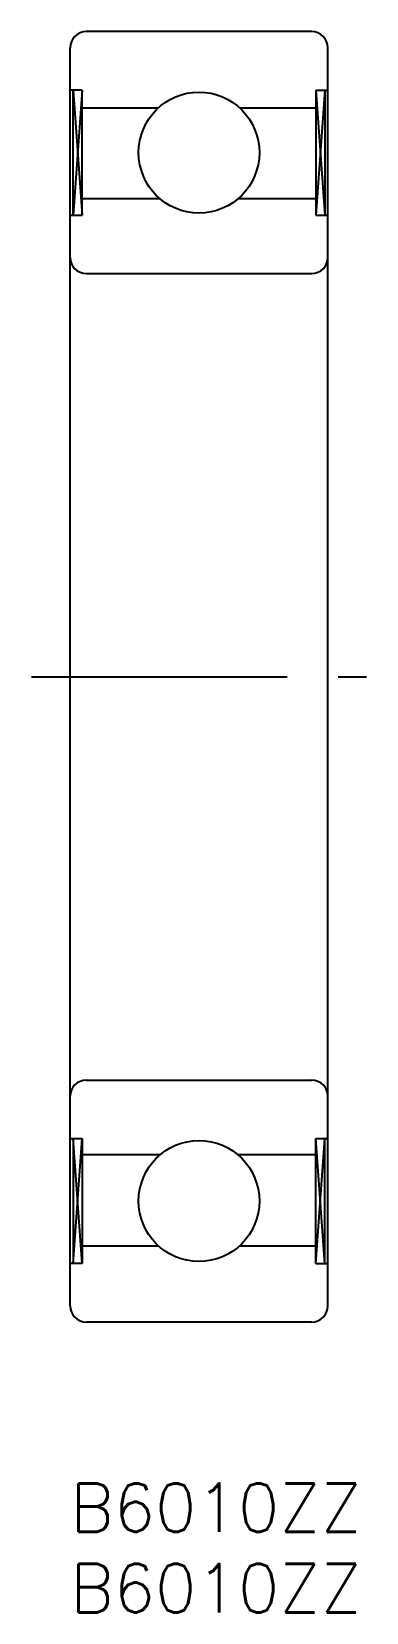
# Model space of a CAD drawing. Extents: x -2.4 to 18.4, y -8 to 90.
import ezdxf

# ---------------------------------------------------------------- set-up
doc = ezdxf.new("R2010")
doc.units = 0
doc.header["$LTSCALE"] = 0.5
doc.linetypes.add('CENTER', pattern=[50.8, 31.75, -6.35, 6.35, -6.35])
for name, color, linetype in [('MSM_CENTER', 1, 'CENTER'), ('MSM_CONTINUOUS', 7, 'CONTINUOUS'), ('MSM_NARROW', 5, 'CONTINUOUS'), ('MSM_PART_NUMBER', 7, 'CONTINUOUS')]:
    doc.layers.add(name, color=color, linetype=linetype)
doc.styles.get("Standard").update_dxf_attribs({"font": 'txt.shx', "height": 3, "bigfont": 'bigfont.shx'})

# ---------------------------------------------------------------- blocks, each defined once
blk = doc.blocks.new('*U2')
at = {"layer": 'MSM_PART_NUMBER'}
blk.add_text('B6010ZZ', height=3, dxfattribs=at).set_placement((0, -3))
blk = doc.blocks.new('*U3')
at = {"layer": 'MSM_PART_NUMBER'}
blk.add_text('B6010ZZ', height=3, dxfattribs=at).set_placement((0, -8))

msp = doc.modelspace()

# ---------------------------------------------------------------- linework, layer by layer
at = {"layer": 'MSM_CENTER'}
msp.add_line((-2.4, 50), (18.4, 50), dxfattribs=at)
at = {"layer": 'MSM_CONTINUOUS'}
for p, q in [((15, 90), (1, 90)), ((0, 11), (0, 89)), ((16, 11), (16, 89)), ((0.736, 86.375), (0, 86.375)), ((0.184, 78.625), (0.184, 86.375)), ((0.736, 78.625), (0.736, 86.375)), ((15.264, 86.375), (15.264, 78.625)), ((15.264, 86.375), (16, 86.375)), ((15.816, 86.375), (15.816, 78.625)), ((0.736, 85.275), (5.478, 85.275)), ((10.522, 85.275), (15.264, 85.275)), ((5.592, 79.625), (0.736, 79.625)), ((15.264, 79.625), (10.408, 79.625)), ((0, 78.625), (0.736, 78.625)), ((15.264, 78.625), (16, 78.625)), ((1, 75), (15, 75)), ((1, 25), (15, 25)), ((0, 21.375), (0.736, 21.375)), ((0.184, 21.375), (0.184, 13.625)), ((0.736, 21.375), (0.736, 13.625)), ((15.264, 13.625), (15.264, 21.375)), ((15.264, 21.375), (16, 21.375)), ((15.816, 13.625), (15.816, 21.375)), ((5.592, 20.375), (0.736, 20.375)), ((15.264, 20.375), (10.408, 20.375)), ((0.736, 14.725), (5.478, 14.725)), ((10.522, 14.725), (15.264, 14.725)), ((0.736, 13.625), (0, 13.625)), ((15.264, 13.625), (16, 13.625)), ((15, 10), (1, 10))]:
    msp.add_line(p, q, dxfattribs=at)
for centre in [(8, 82.5), (8, 17.5)]:
    msp.add_circle(centre, 3.75, dxfattribs=at)
for centre, start, end in [((1, 89), 90, 180), ((15, 89), 0, 90), ((1, 76), 180, 270), ((15, 76), 270, 0), ((1, 24), 90, 180), ((15, 24), 0, 90), ((1, 11), 180, 270), ((15, 11), 270, 0)]:
    msp.add_arc(centre, 1, start, end, dxfattribs=at)
at = {"layer": 'MSM_NARROW'}
for p, q in [((0.736, 86.375), (0.184, 78.625)), ((0.184, 86.375), (0.736, 78.625)), ((15.816, 86.375), (15.264, 78.625)), ((15.264, 86.375), (15.816, 78.625)), ((0.736, 13.625), (0.184, 21.375)), ((0.184, 13.625), (0.736, 21.375)), ((15.816, 13.625), (15.264, 21.375)), ((15.264, 13.625), (15.816, 21.375))]:
    msp.add_line(p, q, dxfattribs=at)

# ---------------------------------------------------------------- block references
at = {"layer": 'MSM_CONTINUOUS'}
for name in ['*U2', '*U3']:
    msp.add_blockref(name, (0, 0), dxfattribs=at)

doc.saveas('drawing.dxf')
